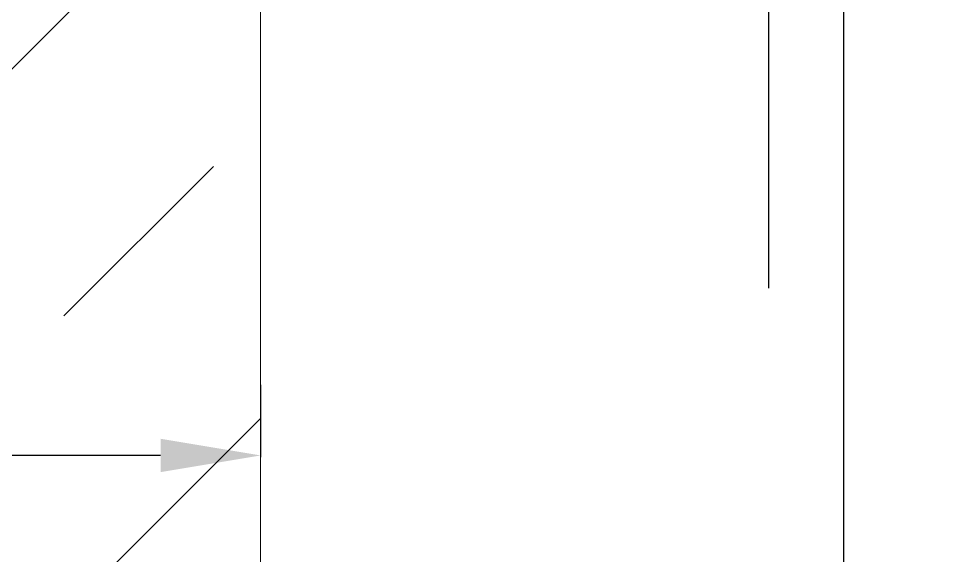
# Model space of a CAD drawing. Header units: millimetres. Extents: x -92759 to 184353, y -15225 to 86714.
# Drawn here: x 78538 to 79239, y 66199 to 66602 of the extents above; entities that cross this region are included whole.
import ezdxf

# ---------------------------------------------------------------- set-up
doc = ezdxf.new("R2010")
doc.units = ezdxf.units.MM
doc.linetypes.add('IDA - Grid Line', pattern=[2100, 1200, -300, 300, -300])
doc.layers.get('Defpoints').update_dxf_attribs({"color": 8})
doc.layers.add('0-1', color=9, linetype='Continuous')
doc.layers.add('A-PATT-CONC', color=8, linetype='Continuous')
doc.layers.add('HFI 9MM FPB', color=94, linetype='Continuous', lineweight=5)
doc.layers.add('S-_ANOTGRID_E-1', color=9, linetype='IDA - Grid Line', true_color=0x808080)
doc.styles.add('Arial', font='arial.ttf')
doc.dimstyles.new('Home Fibre 02', dxfattribs={"dimscale": 0, "dimtxt": 120, "dimasz": 75, "dimexe": 1.25, "dimexo": 0.625, "dimgap": 25, "dimtad": 1, "dimtoh": 1, "dimdec": 0, "dimtxsty": 'Arial', "dimcen": 2.5, "dimadec": 0, "dimazin": 0, "dimtfac": 1, "dimtdec": 0, "dimtmove": 0, "dimatfit": 3, "dimfxl": 3, "dimarcsym": 0})

# ---------------------------------------------------------------- blocks, each defined once
blk = doc.blocks.new('A$C3019c3af')
at = {"layer": 'S-_ANOTGRID_E-1'}
blk.add_line((-3600, -20341.41), (-3600, 52351.75), dxfattribs=at)
blk = doc.blocks.new('*D842')
at = {"layer": 'Defpoints', "color": 0, "transparency": 16777216}
for p in [(-374768.07, -153990.68), (-373899.32, -153990.68), (-374768.07, -154044.27)]:
    blk.add_point(p, dxfattribs=at)
at = {"layer": 'HFI 9MM FPB', "color": 0, "lineweight": -2, "transparency": 16777216}
for p, q in [((-374768.07, -153991.3), (-374768.07, -154045.52)), ((-373899.32, -153991.3), (-373899.32, -154045.52)), ((-373974.32, -154044.27), (-374693.07, -154044.27))]:
    blk.add_line(p, q, dxfattribs=at)
at = {"layer": 'HFI 9MM FPB', "color": 0, "transparency": 16777216}
for points in [[(-374693.07, -154031.77), (-374693.07, -154056.77), (-374768.07, -154044.27)], [(-373974.32, -154031.77), (-373974.32, -154056.77), (-373899.32, -154044.27)]]:
    blk.add_solid(points, dxfattribs=at)
at = {"layer": 'HFI 9MM FPB', "color": 0, "transparency": 16777216, "insert": (-374333.69, -153958), "char_height": 120, "attachment_point": 5, "style": 'Arial'}
blk.add_mtext('869', dxfattribs=at)
blk = doc.blocks.new('RCP_B8L2')
at = {"layer": 'A-PATT-CONC'}
h = blk.add_hatch(dxfattribs=at)
h.set_pattern_fill('ANSI37', color=256, scale=189, angle=45)
h.set_pattern_definition([(90, (-370899.3, -151102.3), (-600.075, 0), []), (180, (-370899.3, -151102.3), (-6e-14, -600.075), [])])
h.paths.add_polyline_path([(-370899.32, -151102.3), (-373899.32, -151102.3), (-373899.32, -158302.3), (-370899.32, -158302.3)])
at = {"layer": 'HFI 9MM FPB'}
h = blk.add_hatch(dxfattribs=at)
h.set_pattern_fill('ANSI33', color=256, scale=50)
h.set_pattern_definition([(45, (-581589.02, -147239), (-224.5064, 224.5064), []), (45, (-581364.5, -147239), (-224.5064, 224.5064), [158.75, -79.375])])
h.paths.add_polyline_path([(-370899.32, -151102.3), (-373899.32, -151102.3), (-373899.32, -158302.3), (-370899.32, -158302.3)], flags=16)
edge = h.paths.add_edge_path()
edge.add_line((-373218.07, -158677.3), (-373818.07, -158677.3))
edge.add_line((-373818.07, -158677.3), (-373818.07, -159161.3))
edge.add_line((-373818.07, -159127.3), (-374768.07, -159127.3))
edge.add_line((-374768.07, -159127.3), (-374768.07, -149827.3))
edge.add_line((-374768.07, -149827.3), (-373818.07, -149827.3))
edge.add_line((-373818.07, -149827.3), (-373818.07, -150277.3))
edge.add_line((-373818.07, -150277.3), (-373218.07, -150277.3))
edge.add_line((-373218.07, -150277.3), (-373218.07, -149827.3))
edge.add_line((-373218.07, -149827.3), (-371918.07, -149827.3))
edge.add_line((-371918.07, -149827.3), (-371918.07, -150277.3))
edge.add_line((-371918.07, -150277.3), (-369968.07, -150277.3))
edge.add_line((-369968.07, -150277.3), (-369968.07, -157777.3))
edge.add_line((-369968.07, -157777.3), (-370568.07, -157777.3))
edge.add_line((-370568.07, -157777.3), (-370568.07, -159127.3))
edge.add_line((-370568.07, -159127.3), (-373218.07, -159127.3))
edge.add_line((-373218.07, -159127.3), (-373218.07, -158677.3))
blk.add_lwpolyline([(-373899.32, -158302.3), (-370899.32, -158302.3), (-370899.32, -151102.3), (-373899.32, -151102.3)], close=True, dxfattribs=at)
dim = blk.add_linear_dim(base=(-374768.07, -154044.27), p1=(-373899.32, -153990.68), p2=(-374768.07, -153990.68), dimstyle='Home Fibre 02', override={"dimscale": 1}, dxfattribs=at)
dim.commit()
dim.dimension.update_dxf_attribs({"geometry": '*D842', "text_midpoint": (-374333.69, -153958)})

msp = doc.modelspace()

# ---------------------------------------------------------------- block references
at = {"layer": '0-1'}
msp.add_blockref('A$C3019c3af', (82701.06, 32741.24), dxfattribs=at)
at = {"layer": 'A-PATT-CONC'}
msp.add_blockref('RCP_B8L2', (452619.12, 220318.54), dxfattribs=at)

doc.saveas('drawing.dxf')
